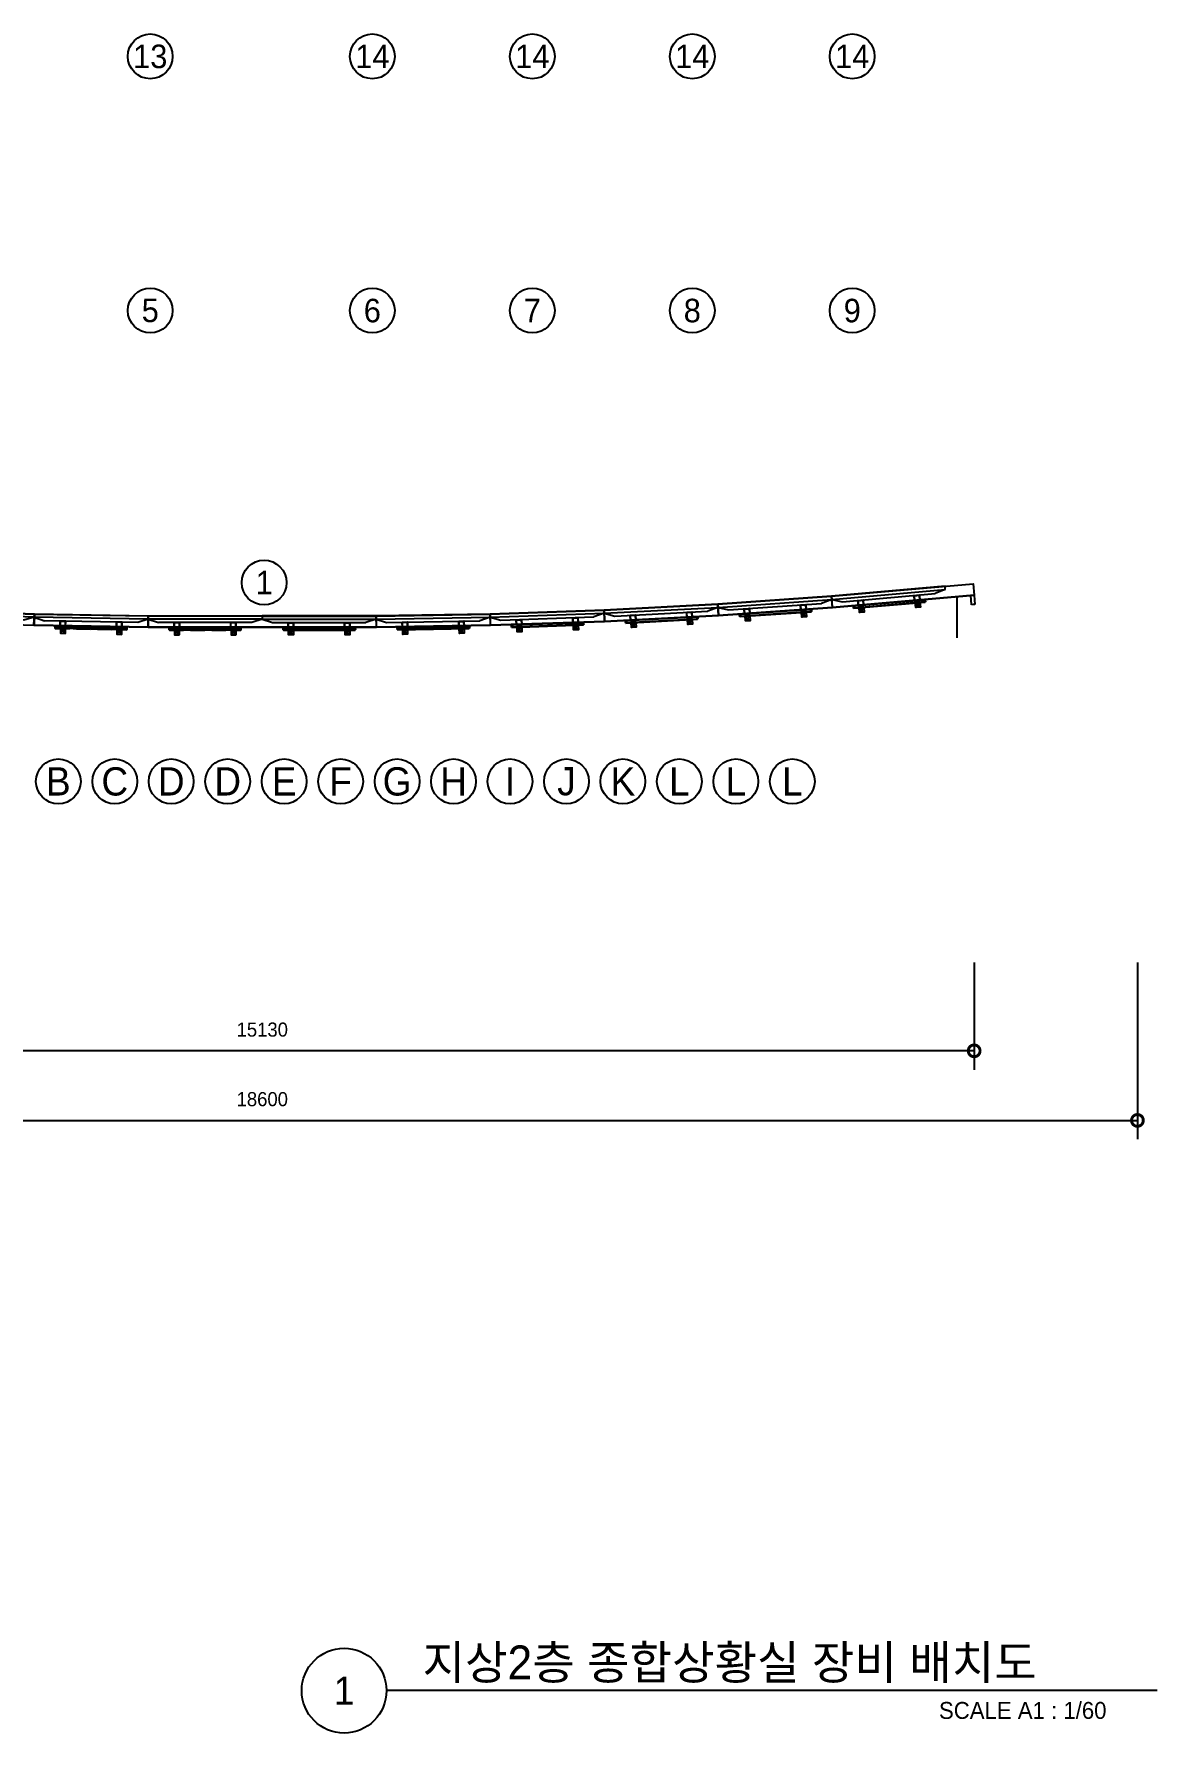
# Model space of a CAD drawing. Header units: millimetres. Extents: x 2366 to 74595, y 885 to 30406.
# Drawn here: x 15020 to 26954, y 1770 to 19820 of the extents above; entities that cross this region are included whole.
import ezdxf
from ezdxf.enums import TextEntityAlignment as Align

# ---------------------------------------------------------------- set-up
doc = ezdxf.new("R2010")
doc.units = ezdxf.units.MM
doc.header["$LTSCALE"] = 300
doc.linetypes.add('DASHED', pattern=[0.75, 0.5, -0.25])
doc.layers.get('Defpoints').update_dxf_attribs({"color": 163})
for name, color, linetype in [('------19 Communication Etc', 3, 'Continuous'), ('-----29 Indicator', 1, 'Continuous'), ('-----30 Text', 2, 'Continuous'), ('-----36 Dimension', 1, 'Continuous'), ('-----41 Drawing Title', 2, 'Continuous')]:
    doc.layers.add(name, color=color, linetype=linetype)
doc.styles.add('ELEC', font='Dotum.ttf')
doc.dimstyles.new('LE', dxfattribs={"dimscale": 30, "dimtxt": 3, "dimasz": 2.5, "dimexe": 2, "dimexo": 2, "dimgap": 1.5, "dimtad": 1, "dimdec": 0, "dimzin": 1, "dimdsep": 46, "dimtxsty": 'ELEC', "dimblk": 'DOTSMALL', "dimcen": 0, "dimclrd": 1, "dimclre": 1, "dimclrt": 1, "dimadec": 0, "dimazin": 0, "dimtfac": 1, "dimtdec": 0, "dimtix": 1, "dimtmove": 2, "dimatfit": 3, "dimldrblk": 'DOTSMALL', "dimfxl": 1, "dimtolj": 1, "dimtzin": 1, "dimarcsym": 0})

# ---------------------------------------------------------------- blocks, each defined once
blk = doc.blocks.new('55didt')
at = {"color": 3}
for p, q in [((5594718, -5153750), (5594828, -5153715)), ((5595929, -5153750), (5595819, -5153715)), ((5594718, -5153750), (5595929, -5153750))]:
    blk.add_line(p, q, dxfattribs=at)
at = {"color": 4, "linetype": 'Continuous'}
for p, q in [((5594941, -5153641), (5594940, -5153641)), ((5594940, -5153642), (5594941, -5153642)), ((5594941, -5153652), (5594940, -5153652)), ((5594940, -5153653), (5594941, -5153653)), ((5594941, -5153639), (5594941, -5153639)), ((5594941, -5153645), (5594941, -5153645)), ((5594941, -5153650), (5594941, -5153650)), ((5594941, -5153656), (5594941, -5153656)), ((5594942, -5153637), (5594944, -5153637)), ((5594942, -5153637), (5594942, -5153646)), ((5594942, -5153646), (5594944, -5153646)), ((5594942, -5153648), (5594944, -5153648)), ((5594942, -5153648), (5594942, -5153657)), ((5594942, -5153657), (5594944, -5153657)), ((5594944, -5153635), (5595704, -5153635)), ((5594944, -5153635), (5594944, -5153660)), ((5594946, -5153636), (5594944, -5153636)), ((5594946, -5153659), (5594944, -5153659)), ((5594946, -5153660), (5594944, -5153660)), ((5594946, -5153637), (5594946, -5153635)), ((5594948, -5153637), (5594946, -5153637)), ((5594946, -5153637), (5594946, -5153657)), ((5594946, -5153660), (5594946, -5153657)), ((5594946, -5153658), (5594946, -5153658)), ((5594948, -5153635), (5594948, -5153657)), ((5595700, -5153638), (5594948, -5153638)), ((5594948, -5153639), (5594951, -5153639)), ((5594948, -5153644), (5594951, -5153644)), ((5594948, -5153650), (5594951, -5153650)), ((5594948, -5153655), (5594951, -5153655)), ((5595700, -5153657), (5594948, -5153657)), ((5595699, -5153658), (5594949, -5153658)), ((5594949, -5153660), (5594949, -5153658)), ((5595699, -5153660), (5594949, -5153660)), ((5594952, -5153640), (5594951, -5153639)), ((5594951, -5153644), (5594951, -5153639)), ((5594952, -5153644), (5594951, -5153644)), ((5594952, -5153651), (5594951, -5153650)), ((5594951, -5153655), (5594951, -5153650)), ((5594952, -5153655), (5594951, -5153655)), ((5594952, -5153644), (5594952, -5153640)), ((5594952, -5153655), (5594952, -5153651)), ((5594989, -5153660), (5594989, -5153663)), ((5594989, -5153663), (5594989, -5153663)), ((5594989, -5153663), (5594989, -5153663)), ((5594989, -5153663), (5594989, -5153663)), ((5594989, -5153663), (5594989, -5153663)), ((5594990, -5153664), (5594990, -5153663)), ((5594990, -5153663), (5594990, -5153663)), ((5594990, -5153663), (5594990, -5153663)), ((5594990, -5153663), (5594990, -5153664)), ((5594990, -5153664), (5594990, -5153664)), ((5594990, -5153664), (5594990, -5153664)), ((5594990, -5153664), (5594990, -5153664)), ((5594991, -5153664), (5594991, -5153663)), ((5594991, -5153663), (5594991, -5153663)), ((5594993, -5153660), (5594993, -5153660)), ((5594993, -5153660), (5594993, -5153660)), ((5594994, -5153658), (5594994, -5153715)), ((5594994, -5153658), (5595053, -5153658)), ((5594994, -5153671), (5594994, -5153660)), ((5594994, -5153660), (5594994, -5153660)), ((5594994, -5153660), (5594994, -5153660)), ((5594994, -5153713), (5594994, -5153715)), ((5594994, -5153713), (5594997, -5153713)), ((5594994, -5153715), (5595053, -5153715)), ((5594995, -5153713), (5594995, -5153715)), ((5594997, -5153658), (5594997, -5153715)), ((5594997, -5153712), (5595050, -5153712)), ((5595006, -5153648), (5595006, -5153645)), ((5595042, -5153645), (5595006, -5153645)), ((5595006, -5153648), (5595006, -5153658)), ((5595006, -5153648), (5595042, -5153648)), ((5595009, -5153653), (5595006, -5153653)), ((5595009, -5153656), (5595006, -5153656)), ((5595009, -5153658), (5595009, -5153648)), ((5595020, -5153657), (5595009, -5153657)), ((5595010, -5153650), (5595010, -5153653)), ((5595010, -5153652), (5595010, -5153650)), ((5595010, -5153650), (5595038, -5153650)), ((5595010, -5153652), (5595038, -5153652)), ((5595010, -5153653), (5595038, -5153653)), ((5595011, -5153648), (5595011, -5153645)), ((5595011, -5153650), (5595011, -5153648)), ((5595012, -5153645), (5595012, -5153644)), ((5595012, -5153644), (5595012, -5153645)), ((5595018, -5153644), (5595012, -5153644)), ((5595018, -5153644), (5595012, -5153644)), ((5595012, -5153653), (5595012, -5153653)), ((5595012, -5153653), (5595018, -5153653)), ((5595013, -5153643), (5595013, -5153643)), ((5595015, -5153643), (5595015, -5153643)), ((5595015, -5153653), (5595015, -5153653)), ((5595016, -5153643), (5595016, -5153643)), ((5595017, -5153643), (5595017, -5153643)), ((5595018, -5153645), (5595018, -5153644)), ((5595018, -5153645), (5595018, -5153644)), ((5595018, -5153644), (5595018, -5153645)), ((5595030, -5153644), (5595018, -5153644)), ((5595018, -5153653), (5595018, -5153653)), ((5595019, -5153650), (5595019, -5153648)), ((5595020, -5153650), (5595020, -5153648)), ((5595020, -5153650), (5595020, -5153648)), ((5595020, -5153654), (5595020, -5153653)), ((5595020, -5153654), (5595020, -5153653)), ((5595020, -5153658), (5595020, -5153655)), ((5595020, -5153658), (5595020, -5153655)), ((5595021, -5153645), (5595021, -5153644)), ((5595021, -5153653), (5595021, -5153658)), ((5595021, -5153653), (5595021, -5153658)), ((5595027, -5153645), (5595027, -5153644)), ((5595027, -5153653), (5595027, -5153658)), ((5595027, -5153653), (5595027, -5153658)), ((5595028, -5153649), (5595028, -5153648)), ((5595028, -5153649), (5595028, -5153648)), ((5595028, -5153650), (5595028, -5153649)), ((5595028, -5153650), (5595028, -5153649)), ((5595028, -5153656), (5595028, -5153653)), ((5595028, -5153656), (5595028, -5153653)), ((5595028, -5153658), (5595028, -5153656)), ((5595028, -5153658), (5595028, -5153656)), ((5595039, -5153657), (5595028, -5153657)), ((5595029, -5153650), (5595029, -5153648)), ((5595030, -5153645), (5595030, -5153644)), ((5595030, -5153644), (5595030, -5153645)), ((5595030, -5153645), (5595030, -5153644)), ((5595036, -5153644), (5595030, -5153644)), ((5595036, -5153644), (5595030, -5153644)), ((5595030, -5153653), (5595030, -5153653)), ((5595030, -5153653), (5595036, -5153653)), ((5595031, -5153643), (5595031, -5153643)), ((5595032, -5153643), (5595032, -5153643)), ((5595033, -5153643), (5595033, -5153643)), ((5595033, -5153653), (5595033, -5153653)), ((5595034, -5153643), (5595034, -5153643)), ((5595036, -5153645), (5595036, -5153644)), ((5595036, -5153644), (5595036, -5153645)), ((5595036, -5153650), (5595036, -5153648)), ((5595036, -5153653), (5595036, -5153653)), ((5595037, -5153648), (5595037, -5153645)), ((5595038, -5153652), (5595038, -5153650)), ((5595038, -5153653), (5595038, -5153650)), ((5595039, -5153648), (5595039, -5153658)), ((5595039, -5153653), (5595042, -5153653)), ((5595039, -5153656), (5595042, -5153656)), ((5595042, -5153648), (5595042, -5153645)), ((5595042, -5153648), (5595042, -5153658)), ((5595050, -5153658), (5595050, -5153715)), ((5595053, -5153713), (5595050, -5153713)), ((5595052, -5153713), (5595052, -5153715)), ((5595053, -5153658), (5595053, -5153715)), ((5595053, -5153713), (5595053, -5153715)), ((5595054, -5153660), (5595054, -5153660)), ((5595054, -5153660), (5595054, -5153671)), ((5595055, -5153661), (5595055, -5153660)), ((5595588, -5153660), (5595588, -5153663)), ((5595589, -5153663), (5595588, -5153663)), ((5595589, -5153664), (5595589, -5153663)), ((5595589, -5153663), (5595589, -5153663)), ((5595589, -5153663), (5595589, -5153663)), ((5595590, -5153663), (5595589, -5153664)), ((5595589, -5153663), (5595589, -5153663)), ((5595589, -5153663), (5595589, -5153663)), ((5595589, -5153664), (5595589, -5153664)), ((5595589, -5153664), (5595589, -5153664)), ((5595589, -5153664), (5595589, -5153664)), ((5595590, -5153664), (5595590, -5153663)), ((5595590, -5153663), (5595590, -5153663)), ((5595590, -5153663), (5595590, -5153663)), ((5595592, -5153660), (5595592, -5153660)), ((5595593, -5153671), (5595593, -5153660)), ((5595593, -5153660), (5595593, -5153660)), ((5595593, -5153660), (5595593, -5153660)), ((5595593, -5153660), (5595593, -5153660)), ((5595594, -5153658), (5595594, -5153715)), ((5595594, -5153658), (5595653, -5153658)), ((5595594, -5153713), (5595594, -5153715)), ((5595594, -5153713), (5595597, -5153713)), ((5595594, -5153715), (5595653, -5153715)), ((5595595, -5153713), (5595595, -5153715)), ((5595597, -5153658), (5595597, -5153715)), ((5595597, -5153712), (5595650, -5153712)), ((5595605, -5153648), (5595605, -5153645)), ((5595641, -5153645), (5595605, -5153645)), ((5595605, -5153648), (5595605, -5153658)), ((5595605, -5153648), (5595641, -5153648)), ((5595608, -5153653), (5595605, -5153653)), ((5595608, -5153656), (5595605, -5153656)), ((5595608, -5153658), (5595608, -5153648)), ((5595619, -5153657), (5595608, -5153657)), ((5595609, -5153652), (5595609, -5153650)), ((5595609, -5153650), (5595637, -5153650)), ((5595609, -5153652), (5595637, -5153652)), ((5595610, -5153648), (5595610, -5153645)), ((5595610, -5153650), (5595610, -5153653)), ((5595610, -5153653), (5595637, -5153653)), ((5595611, -5153645), (5595611, -5153644)), ((5595611, -5153644), (5595611, -5153645)), ((5595617, -5153644), (5595611, -5153644)), ((5595617, -5153644), (5595611, -5153644)), ((5595611, -5153650), (5595611, -5153648)), ((5595611, -5153653), (5595611, -5153653)), ((5595611, -5153653), (5595617, -5153653)), ((5595613, -5153643), (5595613, -5153643)), ((5595614, -5153643), (5595614, -5153643)), ((5595614, -5153653), (5595614, -5153653)), ((5595615, -5153643), (5595615, -5153643)), ((5595616, -5153643), (5595616, -5153643)), ((5595617, -5153645), (5595617, -5153644)), ((5595617, -5153645), (5595617, -5153644)), ((5595617, -5153644), (5595617, -5153645)), ((5595629, -5153644), (5595617, -5153644)), ((5595617, -5153653), (5595617, -5153653)), ((5595618, -5153650), (5595618, -5153648)), ((5595619, -5153650), (5595619, -5153648)), ((5595619, -5153650), (5595619, -5153648)), ((5595619, -5153654), (5595619, -5153653)), ((5595619, -5153654), (5595619, -5153653)), ((5595619, -5153658), (5595619, -5153655)), ((5595619, -5153658), (5595619, -5153655)), ((5595620, -5153645), (5595620, -5153644)), ((5595620, -5153653), (5595620, -5153658)), ((5595620, -5153653), (5595620, -5153658)), ((5595626, -5153645), (5595626, -5153644)), ((5595626, -5153653), (5595626, -5153658)), ((5595626, -5153653), (5595626, -5153658)), ((5595628, -5153650), (5595628, -5153648)), ((5595628, -5153649), (5595628, -5153648)), ((5595628, -5153649), (5595628, -5153648)), ((5595628, -5153650), (5595628, -5153649)), ((5595628, -5153650), (5595628, -5153649)), ((5595628, -5153656), (5595628, -5153653)), ((5595628, -5153656), (5595628, -5153653)), ((5595628, -5153658), (5595628, -5153656)), ((5595628, -5153658), (5595628, -5153656)), ((5595638, -5153657), (5595628, -5153657)), ((5595629, -5153645), (5595629, -5153644)), ((5595629, -5153644), (5595629, -5153645)), ((5595629, -5153645), (5595629, -5153644)), ((5595635, -5153644), (5595629, -5153644)), ((5595635, -5153644), (5595629, -5153644)), ((5595629, -5153653), (5595629, -5153653)), ((5595629, -5153653), (5595635, -5153653)), ((5595630, -5153643), (5595630, -5153643)), ((5595632, -5153643), (5595632, -5153643)), ((5595632, -5153653), (5595632, -5153653)), ((5595633, -5153643), (5595633, -5153643)), ((5595634, -5153643), (5595634, -5153643)), ((5595635, -5153645), (5595635, -5153644)), ((5595635, -5153644), (5595635, -5153645)), ((5595635, -5153653), (5595635, -5153653)), ((5595636, -5153648), (5595636, -5153645)), ((5595636, -5153650), (5595636, -5153648)), ((5595637, -5153652), (5595637, -5153650)), ((5595637, -5153653), (5595637, -5153650)), ((5595638, -5153648), (5595638, -5153658)), ((5595638, -5153653), (5595641, -5153653)), ((5595638, -5153656), (5595641, -5153656)), ((5595641, -5153648), (5595641, -5153645)), ((5595641, -5153648), (5595641, -5153658)), ((5595650, -5153658), (5595650, -5153715)), ((5595653, -5153713), (5595650, -5153713)), ((5595652, -5153713), (5595652, -5153715)), ((5595653, -5153658), (5595653, -5153715)), ((5595653, -5153660), (5595653, -5153671)), ((5595653, -5153713), (5595653, -5153715)), ((5595654, -5153661), (5595654, -5153660)), ((5595654, -5153660), (5595654, -5153660)), ((5595696, -5153639), (5595696, -5153644)), ((5595696, -5153640), (5595696, -5153639)), ((5595700, -5153639), (5595696, -5153639)), ((5595696, -5153640), (5595696, -5153644)), ((5595696, -5153644), (5595696, -5153644)), ((5595700, -5153644), (5595696, -5153644)), ((5595696, -5153650), (5595696, -5153655)), ((5595696, -5153651), (5595696, -5153650)), ((5595700, -5153650), (5595696, -5153650)), ((5595696, -5153651), (5595696, -5153655)), ((5595696, -5153655), (5595696, -5153655)), ((5595700, -5153655), (5595696, -5153655)), ((5595699, -5153660), (5595699, -5153658)), ((5595700, -5153635), (5595700, -5153657)), ((5595700, -5153637), (5595702, -5153637)), ((5595702, -5153635), (5595702, -5153636)), ((5595702, -5153657), (5595702, -5153636)), ((5595702, -5153636), (5595704, -5153636)), ((5595702, -5153657), (5595702, -5153660)), ((5595702, -5153658), (5595702, -5153658)), ((5595702, -5153659), (5595704, -5153659)), ((5595702, -5153660), (5595704, -5153660)), ((5595704, -5153635), (5595704, -5153660)), ((5595706, -5153637), (5595704, -5153637)), ((5595706, -5153646), (5595704, -5153646)), ((5595706, -5153648), (5595704, -5153648)), ((5595706, -5153657), (5595704, -5153657)), ((5595706, -5153637), (5595706, -5153646)), ((5595706, -5153648), (5595706, -5153657)), ((5595707, -5153639), (5595707, -5153639)), ((5595708, -5153641), (5595707, -5153641)), ((5595707, -5153642), (5595708, -5153642)), ((5595707, -5153645), (5595707, -5153645)), ((5595707, -5153650), (5595707, -5153650)), ((5595708, -5153652), (5595707, -5153652)), ((5595707, -5153653), (5595708, -5153653)), ((5595707, -5153656), (5595707, -5153656))]:
    blk.add_line(p, q, dxfattribs=at)
at = {"color": 4, "linetype": 'DASHED'}
blk.add_line((5595704, -5153635), (5594944, -5153635), dxfattribs=at)
at = {"color": 3}
for points in [[(5594828, -5153715), (5595819, -5153715)], [(5595929, -5153750), (5595929, -5153785), (5594718, -5153785), (5594718, -5153750)]]:
    blk.add_lwpolyline(points, dxfattribs=at)
at = {"color": 4, "linetype": 'Continuous'}
for points in [[(5594990, -5153663), (5594990, -5153663), (5594990, -5153663), (5594989, -5153663), (5594989, -5153663)], [(5594989, -5153663), (5594989, -5153663), (5594989, -5153663)], [(5594991, -5153663), (5594991, -5153663), (5594991, -5153663), (5594990, -5153663), (5594990, -5153663)], [(5594990, -5153663), (5594990, -5153663), (5594990, -5153663)], [(5595020, -5153655), (5595019, -5153654), (5595019, -5153654)], [(5595019, -5153654), (5595019, -5153654), (5595020, -5153654)], [(5595028, -5153649), (5595028, -5153649), (5595028, -5153649)], [(5595028, -5153649), (5595028, -5153649), (5595028, -5153649)], [(5595028, -5153656), (5595028, -5153656), (5595028, -5153656)], [(5595028, -5153656), (5595028, -5153656), (5595028, -5153656)], [(5595589, -5153663), (5595589, -5153663), (5595589, -5153663), (5595589, -5153663), (5595589, -5153663)], [(5595589, -5153663), (5595589, -5153663), (5595589, -5153663)], [(5595590, -5153663), (5595590, -5153663), (5595590, -5153663), (5595590, -5153663), (5595590, -5153663)], [(5595590, -5153663), (5595590, -5153663), (5595590, -5153663)], [(5595619, -5153655), (5595619, -5153654), (5595619, -5153654)], [(5595619, -5153654), (5595619, -5153654), (5595619, -5153654)], [(5595628, -5153649), (5595628, -5153649), (5595628, -5153649)], [(5595628, -5153649), (5595628, -5153649), (5595628, -5153649)], [(5595628, -5153656), (5595628, -5153656), (5595628, -5153656)], [(5595628, -5153656), (5595628, -5153656), (5595628, -5153656)]]:
    blk.add_lwpolyline(points, dxfattribs=at)
at = {"color": 1}
for points in [[(5595049, -5153585), (5594999, -5153585), (5594999, -5153635), (5595049, -5153635), (5595049, -5153585), (5594999, -5153635), (5594999, -5153585), (5595049, -5153635)], [(5595649, -5153585), (5595599, -5153585), (5595599, -5153635), (5595649, -5153635), (5595649, -5153585), (5595599, -5153635), (5595599, -5153585), (5595649, -5153635)]]:
    blk.add_lwpolyline(points, dxfattribs=at)
at = {"color": 4, "linetype": 'Continuous'}
for centre, radius, start, end in [((5594947, -5153642), 6.98, 154.5534, 175.8934), ((5594947, -5153642), 6.98, 184.1066, 205.4466), ((5594947, -5153653), 6.98, 154.5534, 175.8934), ((5594947, -5153653), 6.98, 184.1066, 205.4466), ((5594947, -5153642), 7, 137.2679, 154.5809), ((5594947, -5153642), 6.32, 175.4656, 184.5344), ((5594947, -5153642), 7, 205.4191, 222.7321), ((5594947, -5153653), 7, 137.2679, 154.5809), ((5594947, -5153653), 6.32, 175.4656, 184.5344), ((5594947, -5153653), 7, 205.4191, 222.7321), ((5594949, -5153657), 3, 180, 270), ((5594949, -5153657), 1, 180, 270), ((5594996, -5153666), 6.06, 114.1954, 245.8046), ((5594994, -5153660), 0.3, 0, 114.1954), ((5594994, -5153671), 0.3, 245.8046, 0), ((5595010, -5153652), 0.5, 180, 270), ((5595015, -5153647), 4.35, 113.0046, 130.4927), ((5595015, -5153647), 4.35, 113.0046, 130.4927), ((5595013, -5153644), 0.5, 130.4927, 180), ((5595015, -5153647), 4.32, 96.6445, 113.167), ((5595015, -5153647), 4, 82.8266, 97.1734), ((5595015, -5153647), 4.32, 66.833, 83.3555), ((5595015, -5153647), 4.35, 49.5073, 66.9954), ((5595018, -5153644), 0.5, 0, 49.5073), ((5595033, -5153647), 4.35, 113.0046, 130.4927), ((5595033, -5153647), 4.35, 113.0046, 130.4927), ((5595030, -5153644), 0.5, 130.4927, 180), ((5595033, -5153647), 4.32, 96.6445, 113.167), ((5595033, -5153647), 4, 82.8266, 97.1734), ((5595033, -5153647), 4.32, 66.833, 83.3555), ((5595033, -5153647), 4.35, 49.5073, 66.9954), ((5595035, -5153644), 0.5, 0, 49.5073), ((5595038, -5153652), 0.5, 270, 0), ((5595054, -5153660), 0.3, 65.8046, 180), ((5595054, -5153671), 0.3, 180, 294.1954), ((5595051, -5153666), 6.06, 294.1954, 65.8046), ((5595596, -5153666), 6.06, 114.1954, 245.8046), ((5595593, -5153660), 0.3, 0, 114.1954), ((5595593, -5153671), 0.3, 245.8046, 0), ((5595610, -5153652), 0.5, 180, 270), ((5595614, -5153647), 4.35, 113.0046, 130.4927), ((5595614, -5153647), 4.35, 113.0046, 130.4927), ((5595612, -5153644), 0.5, 130.4927, 180), ((5595614, -5153647), 4.32, 96.6445, 113.167), ((5595614, -5153647), 4, 82.8266, 97.1734), ((5595614, -5153647), 4.32, 66.833, 83.3555), ((5595614, -5153647), 4.35, 49.5073, 66.9954), ((5595617, -5153644), 0.5, 0, 49.5073), ((5595632, -5153647), 4.35, 113.0046, 130.4927), ((5595632, -5153647), 4.35, 113.0046, 130.4927), ((5595630, -5153644), 0.5, 130.4927, 180), ((5595632, -5153647), 4.32, 96.6445, 113.167), ((5595632, -5153647), 4, 82.8266, 97.1734), ((5595632, -5153647), 4.32, 66.833, 83.3555), ((5595632, -5153647), 4.35, 49.5073, 66.9954), ((5595635, -5153644), 0.5, 0, 49.5073), ((5595637, -5153652), 0.5, 270, 0), ((5595651, -5153666), 6.06, 294.1954, 65.8046), ((5595653, -5153660), 0.3, 65.8046, 180), ((5595653, -5153671), 0.3, 180, 294.1954), ((5595699, -5153657), 3, 270, 0), ((5595699, -5153657), 1, 270, 0), ((5595701, -5153642), 7, 25.4191, 42.7321), ((5595701, -5153642), 7, 317.2679, 334.5809), ((5595701, -5153653), 7, 25.4191, 42.7321), ((5595701, -5153653), 7, 317.2679, 334.5809), ((5595701, -5153642), 6.98, 4.1066, 25.4466), ((5595701, -5153642), 6.32, 355.4656, 4.5344), ((5595701, -5153642), 6.98, 334.5534, 355.8934), ((5595701, -5153653), 6.98, 4.1066, 25.4466), ((5595701, -5153653), 6.32, 355.4656, 4.5344), ((5595701, -5153653), 6.98, 334.5534, 355.8934)]:
    blk.add_arc(centre, radius, start, end, dxfattribs=at)
for points, knots in [([(5594989, -5153663), (5594990, -5153663), (5594990, -5153663), (5594990, -5153663), (5594990, -5153662), (5594990, -5153662), (5594990, -5153661), (5594990, -5153661), (5594990, -5153660), (5594990, -5153660)], [0, 0, 0, 0, 0.062991, 0.155196, 0.272175, 0.408158, 0.556392, 0.709504, 1, 1, 1, 1]), ([(5594989, -5153663), (5594989, -5153662), (5594990, -5153662), (5594990, -5153661), (5594990, -5153660), (5594990, -5153660)], [0, 0, 0, 0, 0.217256, 0.472293, 1, 1, 1, 1]), ([(5594989, -5153663), (5594989, -5153663), (5594989, -5153663), (5594989, -5153663), (5594989, -5153663)], [0, 0, 0, 0, 0.414152, 1, 1, 1, 1]), ([(5594989, -5153663), (5594989, -5153663), (5594989, -5153663), (5594989, -5153663), (5594989, -5153663), (5594989, -5153663), (5594989, -5153663)], [0, 0, 0, 0, 0.13055, 0.340733, 0.630929, 1, 1, 1, 1]), ([(5594989, -5153663), (5594989, -5153663), (5594989, -5153663), (5594989, -5153663), (5594989, -5153663)], [0, 0, 0, 0, 0.417745, 1, 1, 1, 1]), ([(5594990, -5153663), (5594990, -5153663), (5594990, -5153663), (5594991, -5153663), (5594991, -5153663), (5594991, -5153663), (5594991, -5153662), (5594991, -5153662), (5594991, -5153661), (5594991, -5153661), (5594991, -5153660), (5594991, -5153660), (5594991, -5153660)], [0, 0, 0, 0, 0.019445, 0.04789, 0.085064, 0.130476, 0.243399, 0.380288, 0.533324, 0.693737, 0.852328, 1, 1, 1, 1]), ([(5594990, -5153664), (5594990, -5153664), (5594990, -5153664), (5594990, -5153664), (5594990, -5153664), (5594990, -5153664), (5594990, -5153663), (5594990, -5153663), (5594990, -5153663), (5594990, -5153663), (5594990, -5153662), (5594990, -5153662), (5594990, -5153661), (5594990, -5153660), (5594990, -5153660), (5594990, -5153660)], [0, 0, 0, 0, 0.005568, 0.013453, 0.036311, 0.068471, 0.10956, 0.159022, 0.216192, 0.280272, 0.350382, 0.504702, 0.670582, 0.8388, 1, 1, 1, 1]), ([(5594990, -5153663), (5594990, -5153663), (5594990, -5153663), (5594990, -5153663), (5594990, -5153663), (5594990, -5153663), (5594990, -5153663), (5594990, -5153663), (5594990, -5153663), (5594990, -5153663), (5594990, -5153663), (5594990, -5153663), (5594990, -5153662), (5594990, -5153662), (5594990, -5153662), (5594990, -5153662), (5594990, -5153661), (5594990, -5153661), (5594990, -5153660), (5594990, -5153660), (5594990, -5153660)], [0, 0, 0, 0, 0.004634, 0.00625, 0.007768, 0.011834, 0.018412, 0.027848, 0.040204, 0.073611, 0.11819, 0.173164, 0.237509, 0.310033, 0.389355, 0.473982, 0.562303, 0.652645, 0.832518, 1, 1, 1, 1]), ([(5594990, -5153660), (5594990, -5153660), (5594990, -5153661), (5594990, -5153662), (5594990, -5153663), (5594990, -5153663), (5594990, -5153663), (5594990, -5153664), (5594990, -5153664)], [0, 0, 0, 0, 0.297576, 0.595258, 0.728319, 0.843181, 0.935011, 1, 1, 1, 1]), ([(5594990, -5153664), (5594990, -5153664), (5594990, -5153664), (5594990, -5153664), (5594990, -5153664), (5594990, -5153664), (5594990, -5153664), (5594990, -5153664)], [0, 0, 0, 0, 0.412199, 0.713319, 0.822487, 0.904839, 1, 1, 1, 1]), ([(5594991, -5153660), (5594991, -5153660), (5594991, -5153661), (5594991, -5153662), (5594991, -5153663)], [0, 0, 0, 0, 0.509213, 1, 1, 1, 1]), ([(5594991, -5153663), (5594991, -5153662), (5594991, -5153661), (5594991, -5153660), (5594991, -5153660)], [0, 0, 0, 0, 0.482075, 1, 1, 1, 1]), ([(5594991, -5153663), (5594991, -5153663), (5594991, -5153663), (5594991, -5153663), (5594991, -5153663), (5594991, -5153663), (5594991, -5153663), (5594991, -5153663), (5594991, -5153663), (5594991, -5153663), (5594991, -5153663), (5594991, -5153663), (5594991, -5153662), (5594991, -5153662), (5594991, -5153662), (5594991, -5153662), (5594991, -5153661), (5594991, -5153661), (5594991, -5153660), (5594991, -5153660), (5594991, -5153660)], [0, 0, 0, 0, 0.004638, 0.006255, 0.007774, 0.01184, 0.018411, 0.027838, 0.04019, 0.073574, 0.118136, 0.173083, 0.237407, 0.309908, 0.389212, 0.473828, 0.562144, 0.652492, 0.832412, 1, 1, 1, 1]), ([(5594992, -5153660), (5594992, -5153660), (5594992, -5153660), (5594992, -5153661), (5594992, -5153661)], [0, 0, 0, 0, 0.240334, 1, 1, 1, 1]), ([(5594992, -5153661), (5594992, -5153661), (5594992, -5153661), (5594992, -5153660), (5594992, -5153660)], [0, 0, 0, 0, 0.255022, 1, 1, 1, 1]), ([(5594992, -5153662), (5594992, -5153662), (5594992, -5153661), (5594992, -5153660), (5594992, -5153660)], [0, 0, 0, 0, 0.245853, 1, 1, 1, 1]), ([(5594992, -5153662), (5594992, -5153662), (5594992, -5153661), (5594992, -5153660), (5594992, -5153660)], [0, 0, 0, 0, 0.251783, 1, 1, 1, 1]), ([(5594993, -5153661), (5594993, -5153661), (5594993, -5153660), (5594993, -5153660), (5594993, -5153660)], [0, 0, 0, 0, 0.261493, 1, 1, 1, 1]), ([(5594993, -5153661), (5594993, -5153661), (5594993, -5153660), (5594993, -5153660), (5594993, -5153660)], [0, 0, 0, 0, 0.261636, 1, 1, 1, 1]), ([(5595012, -5153653), (5595012, -5153653), (5595012, -5153653), (5595013, -5153653), (5595013, -5153653), (5595013, -5153653), (5595014, -5153653)], [0, 0, 0, 0, 0.251418, 0.50175, 0.75115, 1, 1, 1, 1]), ([(5595014, -5153653), (5595014, -5153653), (5595014, -5153653), (5595014, -5153653), (5595015, -5153653), (5595015, -5153653), (5595015, -5153653)], [0, 0, 0, 0, 0.248851, 0.49825, 0.748582, 1, 1, 1, 1]), ([(5595015, -5153653), (5595015, -5153653), (5595015, -5153653), (5595016, -5153653), (5595016, -5153653), (5595016, -5153653), (5595017, -5153653)], [0, 0, 0, 0, 0.251418, 0.50175, 0.75115, 1, 1, 1, 1]), ([(5595017, -5153653), (5595017, -5153653), (5595017, -5153653), (5595017, -5153653), (5595018, -5153653), (5595018, -5153653), (5595018, -5153653)], [0, 0, 0, 0, 0.248851, 0.49825, 0.748582, 1, 1, 1, 1]), ([(5595030, -5153653), (5595030, -5153653), (5595030, -5153653), (5595031, -5153653), (5595031, -5153653), (5595031, -5153653), (5595031, -5153653)], [0, 0, 0, 0, 0.251418, 0.50175, 0.75115, 1, 1, 1, 1]), ([(5595031, -5153653), (5595031, -5153653), (5595032, -5153653), (5595032, -5153653), (5595032, -5153653), (5595033, -5153653), (5595033, -5153653)], [0, 0, 0, 0, 0.248851, 0.49825, 0.748582, 1, 1, 1, 1]), ([(5595033, -5153653), (5595033, -5153653), (5595033, -5153653), (5595034, -5153653), (5595034, -5153653), (5595034, -5153653), (5595034, -5153653)], [0, 0, 0, 0, 0.251418, 0.50175, 0.75115, 1, 1, 1, 1]), ([(5595034, -5153653), (5595034, -5153653), (5595035, -5153653), (5595035, -5153653), (5595035, -5153653), (5595036, -5153653), (5595036, -5153653)], [0, 0, 0, 0, 0.248851, 0.49825, 0.748582, 1, 1, 1, 1]), ([(5595589, -5153663), (5595589, -5153663), (5595589, -5153663), (5595589, -5153663), (5595589, -5153662), (5595589, -5153662), (5595589, -5153661), (5595589, -5153661), (5595589, -5153660), (5595589, -5153660)], [0, 0, 0, 0, 0.062991, 0.155196, 0.272175, 0.408158, 0.556392, 0.709504, 1, 1, 1, 1]), ([(5595589, -5153664), (5595589, -5153664), (5595589, -5153664), (5595589, -5153664), (5595589, -5153664), (5595589, -5153664), (5595589, -5153663), (5595589, -5153663), (5595589, -5153663), (5595589, -5153663), (5595589, -5153662), (5595590, -5153662), (5595590, -5153661), (5595590, -5153660), (5595590, -5153660), (5595590, -5153660)], [0, 0, 0, 0, 0.005568, 0.013453, 0.036311, 0.068471, 0.10956, 0.159022, 0.216192, 0.280272, 0.350382, 0.504702, 0.670582, 0.8388, 1, 1, 1, 1]), ([(5595589, -5153663), (5595589, -5153663), (5595589, -5153663), (5595589, -5153663), (5595589, -5153663), (5595589, -5153663), (5595589, -5153663), (5595589, -5153663), (5595589, -5153663), (5595589, -5153663), (5595589, -5153663), (5595589, -5153663), (5595589, -5153662), (5595589, -5153662), (5595589, -5153662), (5595589, -5153662), (5595589, -5153661), (5595589, -5153661), (5595589, -5153660), (5595589, -5153660), (5595589, -5153660)], [0, 0, 0, 0, 0.004634, 0.00625, 0.007768, 0.011834, 0.018412, 0.027848, 0.040204, 0.073611, 0.11819, 0.173164, 0.237509, 0.310033, 0.389355, 0.473982, 0.562303, 0.652645, 0.832518, 1, 1, 1, 1]), ([(5595590, -5153660), (5595589, -5153660), (5595589, -5153661), (5595589, -5153662), (5595589, -5153663), (5595589, -5153663), (5595589, -5153663), (5595589, -5153664), (5595589, -5153664)], [0, 0, 0, 0, 0.297576, 0.595258, 0.728319, 0.843181, 0.935011, 1, 1, 1, 1]), ([(5595589, -5153663), (5595589, -5153662), (5595589, -5153662), (5595589, -5153661), (5595589, -5153660), (5595589, -5153660)], [0, 0, 0, 0, 0.217256, 0.472293, 1, 1, 1, 1]), ([(5595589, -5153663), (5595589, -5153663), (5595589, -5153663), (5595589, -5153663), (5595589, -5153663)], [0, 0, 0, 0, 0.414152, 1, 1, 1, 1]), ([(5595589, -5153663), (5595589, -5153663), (5595589, -5153663), (5595589, -5153663), (5595589, -5153663), (5595589, -5153663), (5595589, -5153663)], [0, 0, 0, 0, 0.13055, 0.340733, 0.630929, 1, 1, 1, 1]), ([(5595589, -5153663), (5595589, -5153663), (5595589, -5153663), (5595589, -5153663), (5595589, -5153663)], [0, 0, 0, 0, 0.417745, 1, 1, 1, 1]), ([(5595589, -5153664), (5595589, -5153664), (5595589, -5153664), (5595589, -5153664), (5595589, -5153664), (5595589, -5153664), (5595589, -5153664), (5595589, -5153664)], [0, 0, 0, 0, 0.412199, 0.713319, 0.822487, 0.904839, 1, 1, 1, 1]), ([(5595591, -5153660), (5595591, -5153660), (5595591, -5153661), (5595591, -5153662), (5595590, -5153663)], [0, 0, 0, 0, 0.509213, 1, 1, 1, 1]), ([(5595590, -5153663), (5595590, -5153662), (5595590, -5153661), (5595590, -5153660), (5595591, -5153660)], [0, 0, 0, 0, 0.482075, 1, 1, 1, 1]), ([(5595590, -5153663), (5595590, -5153663), (5595590, -5153663), (5595590, -5153663), (5595590, -5153663), (5595590, -5153663), (5595590, -5153662), (5595590, -5153662), (5595590, -5153661), (5595590, -5153661), (5595590, -5153660), (5595590, -5153660), (5595590, -5153660)], [0, 0, 0, 0, 0.019445, 0.04789, 0.085064, 0.130476, 0.243399, 0.380288, 0.533324, 0.693737, 0.852328, 1, 1, 1, 1]), ([(5595590, -5153663), (5595590, -5153663), (5595590, -5153663), (5595590, -5153663), (5595590, -5153663), (5595590, -5153663), (5595590, -5153663), (5595590, -5153663), (5595590, -5153663), (5595590, -5153663), (5595590, -5153663), (5595590, -5153663), (5595590, -5153662), (5595590, -5153662), (5595590, -5153662), (5595590, -5153662), (5595590, -5153661), (5595590, -5153661), (5595590, -5153660), (5595590, -5153660), (5595590, -5153660)], [0, 0, 0, 0, 0.004638, 0.006255, 0.007774, 0.01184, 0.018411, 0.027838, 0.04019, 0.073574, 0.118136, 0.173083, 0.237407, 0.309908, 0.389212, 0.473828, 0.562144, 0.652492, 0.832412, 1, 1, 1, 1]), ([(5595591, -5153661), (5595591, -5153661), (5595591, -5153661), (5595591, -5153660), (5595592, -5153660)], [0, 0, 0, 0, 0.255022, 1, 1, 1, 1]), ([(5595591, -5153662), (5595591, -5153662), (5595591, -5153661), (5595591, -5153660), (5595591, -5153660)], [0, 0, 0, 0, 0.245853, 1, 1, 1, 1]), ([(5595591, -5153662), (5595591, -5153662), (5595591, -5153661), (5595591, -5153660), (5595591, -5153660)], [0, 0, 0, 0, 0.251783, 1, 1, 1, 1]), ([(5595592, -5153660), (5595592, -5153660), (5595592, -5153660), (5595592, -5153661), (5595592, -5153661)], [0, 0, 0, 0, 0.240334, 1, 1, 1, 1]), ([(5595592, -5153661), (5595592, -5153661), (5595592, -5153660), (5595592, -5153660), (5595592, -5153660)], [0, 0, 0, 0, 0.261493, 1, 1, 1, 1]), ([(5595592, -5153661), (5595592, -5153661), (5595592, -5153660), (5595592, -5153660), (5595592, -5153660)], [0, 0, 0, 0, 0.261636, 1, 1, 1, 1]), ([(5595611, -5153653), (5595611, -5153653), (5595612, -5153653), (5595612, -5153653), (5595612, -5153653), (5595613, -5153653), (5595613, -5153653)], [0, 0, 0, 0, 0.251418, 0.50175, 0.75115, 1, 1, 1, 1]), ([(5595613, -5153653), (5595613, -5153653), (5595613, -5153653), (5595614, -5153653), (5595614, -5153653), (5595614, -5153653), (5595614, -5153653)], [0, 0, 0, 0, 0.248851, 0.49825, 0.748582, 1, 1, 1, 1]), ([(5595614, -5153653), (5595614, -5153653), (5595615, -5153653), (5595615, -5153653), (5595615, -5153653), (5595616, -5153653), (5595616, -5153653)], [0, 0, 0, 0, 0.251418, 0.50175, 0.75115, 1, 1, 1, 1]), ([(5595616, -5153653), (5595616, -5153653), (5595616, -5153653), (5595617, -5153653), (5595617, -5153653), (5595617, -5153653), (5595617, -5153653)], [0, 0, 0, 0, 0.248851, 0.49825, 0.748582, 1, 1, 1, 1]), ([(5595629, -5153653), (5595629, -5153653), (5595629, -5153653), (5595630, -5153653), (5595630, -5153653), (5595630, -5153653), (5595631, -5153653)], [0, 0, 0, 0, 0.251418, 0.50175, 0.75115, 1, 1, 1, 1]), ([(5595631, -5153653), (5595631, -5153653), (5595631, -5153653), (5595631, -5153653), (5595632, -5153653), (5595632, -5153653), (5595632, -5153653)], [0, 0, 0, 0, 0.248851, 0.49825, 0.748582, 1, 1, 1, 1]), ([(5595632, -5153653), (5595632, -5153653), (5595632, -5153653), (5595633, -5153653), (5595633, -5153653), (5595633, -5153653), (5595634, -5153653)], [0, 0, 0, 0, 0.251418, 0.50175, 0.75115, 1, 1, 1, 1]), ([(5595634, -5153653), (5595634, -5153653), (5595634, -5153653), (5595634, -5153653), (5595635, -5153653), (5595635, -5153653), (5595635, -5153653)], [0, 0, 0, 0, 0.248851, 0.49825, 0.748582, 1, 1, 1, 1])]:
    blk.add_open_spline(points, degree=3, knots=knots, dxfattribs=at)
for points in [[(5594990, -5153663), (5594990, -5153663), (5594990, -5153663), (5594990, -5153663)], [(5594990, -5153663), (5594990, -5153663), (5594990, -5153663), (5594990, -5153663)], [(5595590, -5153663), (5595590, -5153663), (5595590, -5153663), (5595590, -5153663)], [(5595590, -5153663), (5595590, -5153663), (5595590, -5153663), (5595590, -5153663)]]:
    blk.add_open_spline(points, degree=3, dxfattribs=at)
blk = doc.blocks.new('_DotSmall')
at = {"color": 0, "linetype": 'ByBlock', "const_width": 0.5}
blk.add_lwpolyline([(-0.0625, 0, 1), (0.0625, 0, 1)], format="xyb", close=True, dxfattribs=at)
blk = doc.blocks.new('*D5')
at = {"layer": '-----36 Dimension', "color": 1, "lineweight": -2, "transparency": 16777216}
for p, q in [((8146, 9956), (8146, 8078)), ((26746, 9956), (26746, 8078)), ((8146, 8278), (26746, 8278))]:
    blk.add_line(p, q, dxfattribs=at)
at = {"layer": 'Defpoints', "color": 0, "transparency": 16777216}
for p in [(8146, 10156), (26746, 10156), (26746, 8278)]:
    blk.add_point(p, dxfattribs=at)
at = {"layer": '-----36 Dimension', "color": 1, "lineweight": -2, "transparency": 16777216, "xscale": 250, "yscale": 250, "zscale": 250, "rotation": 180}
blk.add_blockref('_DotSmall', (8146, 8278), dxfattribs=at)
at = {"layer": '-----36 Dimension', "color": 1, "lineweight": -2, "transparency": 16777216, "xscale": 250, "yscale": 250, "zscale": 250}
blk.add_blockref('_DotSmall', (26746, 8278), dxfattribs=at)
at = {"layer": '-----36 Dimension', "color": 1, "transparency": 16777216, "insert": (17446, 8503), "char_height": 150, "attachment_point": 5, "style": 'ELEC'}
blk.add_mtext('\\A1;18600', dxfattribs=at)
blk = doc.blocks.new('*D6')
at = {"layer": '-----36 Dimension', "color": 1, "lineweight": -2, "transparency": 16777216}
for p, q in [((9880, 9956), (9880, 8817)), ((25011, 9956), (25011, 8817)), ((25011, 9017), (9880, 9017))]:
    blk.add_line(p, q, dxfattribs=at)
at = {"layer": 'Defpoints', "color": 0, "transparency": 16777216}
for p in [(9880, 10156), (25011, 10156), (9880, 9017)]:
    blk.add_point(p, dxfattribs=at)
at = {"layer": '-----36 Dimension', "color": 1, "lineweight": -2, "transparency": 16777216, "xscale": 250, "yscale": 250, "zscale": 250, "rotation": 180}
blk.add_blockref('_DotSmall', (9880, 9017), dxfattribs=at)
at = {"layer": '-----36 Dimension', "color": 1, "lineweight": -2, "transparency": 16777216, "xscale": 250, "yscale": 250, "zscale": 250}
blk.add_blockref('_DotSmall', (25011, 9017), dxfattribs=at)
at = {"layer": '-----36 Dimension', "color": 1, "transparency": 16777216, "insert": (17446, 9242), "char_height": 150, "attachment_point": 5, "style": 'ELEC'}
blk.add_mtext('\\A1;15130', dxfattribs=at)

msp = doc.modelspace()

# ---------------------------------------------------------------- linework, layer by layer
at = {"layer": '------19 Communication Etc'}
for p, q in [((24974.9, 13856.6), (24992.8, 13858.1)), ((24983.6, 13757), (24974.9, 13856.6)), ((25001.5, 13758.5), (24983.6, 13757)), ((24992.8, 13858.1), (25010.8, 13859.7)), ((25019.5, 13760.1), (25001.5, 13758.5)), ((25010.8, 13859.7), (25019.5, 13760.1)), ((17445.6, 13636.3), (16234.6, 13636.3)), ((16234.6, 13636.3), (16234.6, 13516.3)), ((17445.6, 13636.3), (18656.6, 13636.3)), ((18656.6, 13636.3), (18656.6, 13516.3)), ((16234.6, 13516.3), (17445.6, 13516.3)), ((18656.6, 13516.3), (17445.6, 13516.3))]:
    msp.add_line(p, q, dxfattribs=at)
for points in [[(23495, 13847.6), (25000.3, 13979.3)], [(21077.7, 13699.7), (22287, 13763.1)], [(22287, 13763.1), (23495, 13847.6)], [(22295.4, 13643.4), (23503.4, 13727.9)], [(23505.5, 13728), (25010.8, 13859.7)], [(24825.5, 13843.5), (24825.5, 13406.4)], [(15023.8, 13657.4), (13813.5, 13699.7)], [(16232.5, 13516.3), (15021.7, 13537.5)], [(16234.6, 13636.3), (15023.8, 13657.4)], [(17445.6, 13636.3), (16234.6, 13636.3)], [(17445.6, 13636.3), (18656.6, 13636.3)], [(18656.6, 13636.3), (19867.4, 13657.4)], [(18658.7, 13516.3), (19869.5, 13537.5)], [(19867.4, 13657.4), (21077.7, 13699.7)], [(19871.6, 13537.5), (21081.8, 13579.8)], [(21083.9, 13579.9), (22293.3, 13643.2)], [(17445.6, 13516.3), (16234.6, 13516.3)], [(17445.6, 13516.3), (18656.6, 13516.3)]]:
    msp.add_lwpolyline(points, dxfattribs=at)
for points in [[(25010.8, 13859.7), (23505.5, 13728), (23495, 13847.6), (25000.3, 13979.3)], [(22293.3, 13643.2), (21083.9, 13579.9), (21077.7, 13699.7), (22287, 13763.1)], [(23503.4, 13727.9), (22295.4, 13643.4), (22287, 13763.1), (23495, 13847.6)], [(13809.3, 13579.8), (15019.6, 13537.5), (15023.8, 13657.4), (13813.5, 13699.7)], [(15021.7, 13537.5), (16232.5, 13516.3), (16234.6, 13636.3), (15023.8, 13657.4)], [(19869.5, 13537.5), (18658.7, 13516.3), (18656.6, 13636.3), (19867.4, 13657.4)], [(21081.8, 13579.8), (19871.6, 13537.5), (19867.4, 13657.4), (21077.7, 13699.7)]]:
    msp.add_lwpolyline(points, close=True, dxfattribs=at)
at = {"layer": '-----29 Indicator'}
for centre in [(16255.6, 19581.7), (18615.6, 19581.7), (20315.6, 19581.7), (22015.6, 19581.7), (23715.6, 19581.7), (16255.6, 16881.7), (18615.6, 16881.7), (20315.6, 16881.7), (22015.6, 16881.7), (23715.6, 16881.7), (17465.6, 13991.7), (15278.6, 11879.6), (15878.6, 11879.6), (16478.6, 11879.6), (17078.6, 11879.6), (17678.6, 11879.6), (18278.6, 11879.6), (18878.6, 11879.6), (19478.6, 11879.6), (20078.6, 11879.6), (20678.6, 11879.6), (21278.6, 11879.6), (21878.6, 11879.6), (22478.6, 11879.6), (23078.6, 11879.6)]:
    msp.add_circle(centre, 238, dxfattribs=at)
at = {"layer": '-----41 Drawing Title', "color": 7}
msp.add_line((26954.4, 2220), (18765.6, 2220), dxfattribs=at)
msp.add_circle((18315.6, 2220), 450, dxfattribs=at)

# ---------------------------------------------------------------- block references
at = {"layer": '------19 Communication Etc', "xscale": -1}
for p, rotation in [((-5100751.5, -5607937.2), 185), ((-5296244.8, -5425826.8), 183), ((-5199292.8, -5517735), 184.0000000000001), ((-5577272.5, -5140148.3), 180), ((-5485263.4, -5237004.7), 181), ((-5391578, -5332240.5), 182)]:
    msp.add_blockref('55didt', p, dxfattribs=dict(at, rotation=rotation))
at = {"layer": '------19 Communication Etc'}
for p, rotation in [((5426469.2, -5332240.5), 178), ((5520154.6, -5237004.7), 179), ((5612163.6, -5140148.3), 180)]:
    msp.add_blockref('55didt', p, dxfattribs=dict(at, rotation=rotation))

# ---------------------------------------------------------------- texts
at = {"layer": '-----30 Text', "style": 'ELEC'}
for s, height, p in [('13', 250, (16255.6, 19581.7)), ('14', 250, (18615.6, 19581.7)), ('14', 250, (20315.6, 19581.7)), ('14', 250, (22015.6, 19581.7)), ('14', 250, (23715.6, 19581.7)), ('5', 250, (16255.6, 16881.7)), ('6', 250, (18615.6, 16881.7)), ('7', 250, (20315.6, 16881.7)), ('8', 250, (22015.6, 16881.7)), ('9', 250, (23715.6, 16881.7)), ('1', 250, (17465.6, 13991.7)), ('B', 300, (15278.6, 11879.6)), ('C', 300, (15878.6, 11879.6)), ('D', 300, (16478.6, 11879.6)), ('D', 300, (17078.6, 11879.6)), ('E', 300, (17678.6, 11879.6)), ('F', 300, (18278.6, 11879.6)), ('G', 300, (18878.6, 11879.6)), ('H', 300, (19478.6, 11879.6)), ('I', 300, (20078.6, 11879.6)), ('J', 300, (20678.6, 11879.6)), ('K', 300, (21278.6, 11879.6)), ('L', 300, (21878.6, 11879.6)), ('L', 300, (22478.6, 11879.6)), ('L', 300, (23078.6, 11879.6))]:
    msp.add_text(s, height=height, dxfattribs=at).set_placement(p, align=Align.MIDDLE)
at = {"layer": '-----41 Drawing Title', "color": 2, "style": 'ELEC'}
msp.add_text('지상2층 종합상황실 장비 배치도', height=360, dxfattribs=at).set_placement((19149.1, 2340))
at = {"layer": '-----41 Drawing Title', "color": 7, "style": 'ELEC'}
msp.add_text('1', height=300, dxfattribs=at).set_placement((18315.6, 2220), align=Align.MIDDLE)
at = {"layer": '-----41 Drawing Title', "style": 'ELEC'}
msp.add_text('SCALE A1 : 1/60', height=180, dxfattribs=at).set_placement((26417.4, 1920), align=Align.RIGHT)

# ---------------------------------------------------------------- dimensions: what is measured, and where the dimension line sits
at = {"layer": '-----36 Dimension'}
for base, p1, p2, picture, middle in [((26745.6, 8277.8), (8145.6, 10156.4), (26745.6, 10156.4), '*D5', (17445.6, 8502.9)), ((9880.4, 9017.1), (25010.8, 10156.4), (9880.4, 10156.4), '*D6', (17445.6, 9242.2))]:
    dim = msp.add_linear_dim(base=base, p1=p1, p2=p2, dimstyle='LE', override={"dimscale": 100, "dimtxt": 1.5, "dimtxsty": 'ELEC'}, dxfattribs=at)
    dim.commit()
    dim.dimension.update_dxf_attribs({"geometry": picture, "text_midpoint": middle})

doc.saveas('drawing.dxf')
